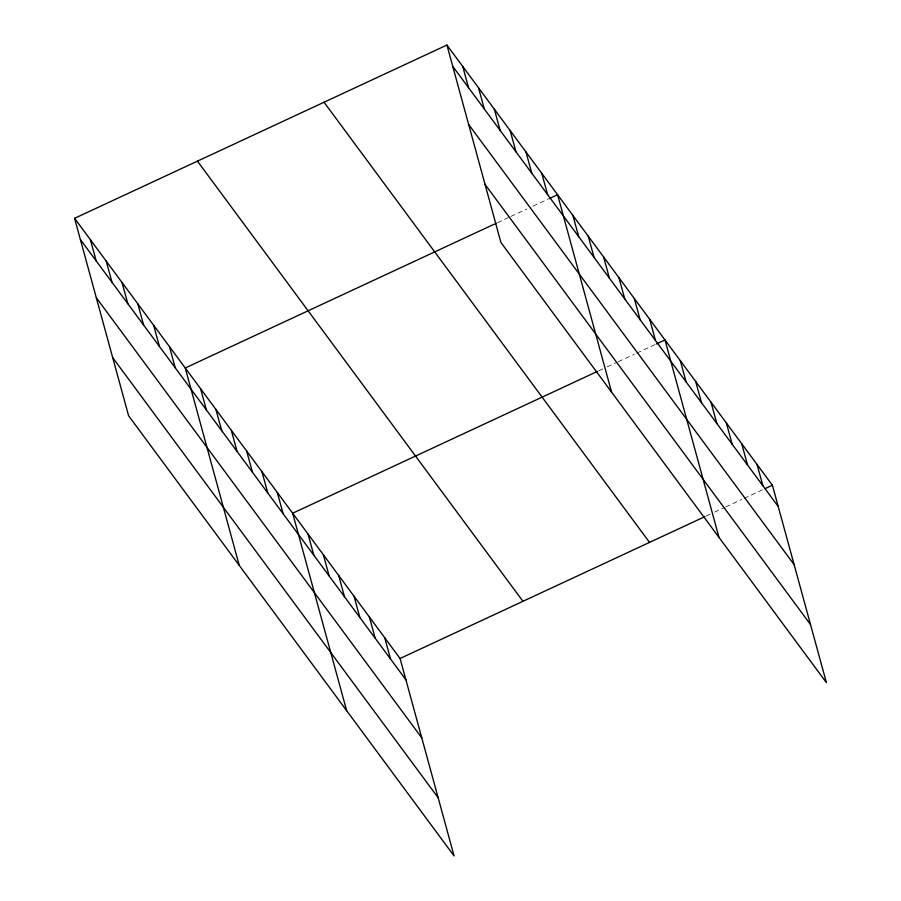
<?xml version="1.0" encoding="UTF-8"?>
<svg xmlns="http://www.w3.org/2000/svg" width="901" height="901" viewBox="0 0 901 901"><rect width="100%" height="100%" fill="white"/><g stroke="black" fill="none" stroke-linecap="round" stroke-linejoin="round"><path stroke-width="0.68" stroke-dasharray="4.5 3.38" d="M497.375 222.727L509.662 217.006M510.89 216.431L526.86 209.009M533.009 206.149L547.752 199.279M598.636 370.84L603.557 368.554M607.24 366.842L617.072 362.27M618.3 361.695L634.27 354.262M636.725 353.113L655.162 344.542M706.046 516.104L710.968 513.818M714.651 512.095L724.483 507.522M725.71 506.948L741.681 499.514M744.136 498.377L763.8 489.232"/><path stroke-width="1.35" d="M74.58 218.324L400.067 658.496L454.081 855.95L128.606 415.778L74.58 218.324L446.919 45.05L772.394 485.222L826.42 682.676L500.933 242.504L446.919 45.05M496.147 223.302L185.246 367.98L239.272 565.434M548.979 198.716L557.584 194.706L611.599 392.172M597.408 371.415L292.656 513.232L346.671 710.698M656.39 343.968L664.983 339.97L719.009 537.424M400.067 658.496L704.819 516.667M765.028 488.657L772.394 485.222M452.73 66.302L778.216 506.486M468.633 124.451L794.119 564.623M485.031 184.356L810.506 624.539M324.045 102.23L649.531 542.402M197.454 161.144L522.94 601.316M80.403 239.576L405.878 679.748M96.306 297.724L421.792 737.896M112.693 357.629L438.179 797.802M757.054 464.477L762.865 485.729M741.714 443.72L747.526 464.984M726.364 422.974L732.175 444.227M711.024 402.218L716.836 423.481M695.673 381.472L701.496 402.724M680.334 360.715L686.145 381.979M649.644 319.213L655.455 340.477M634.304 298.468L640.115 319.72M618.953 277.711L624.776 298.974M603.614 256.965L609.425 278.218M588.263 236.208L594.086 257.472M572.923 215.463L578.735 236.715M541.771 173.33L547.583 194.582M525.959 151.954L531.781 173.206M510.146 130.566L515.969 151.83M494.345 109.19L500.156 130.442M478.532 87.814L484.344 109.066M462.72 66.426L468.543 87.69M384.727 637.739L390.538 659.003M369.376 616.994L375.199 638.246M354.037 596.237L359.848 617.5M338.686 575.491L344.509 596.744M323.346 554.734L329.158 575.998M308.007 533.989L313.818 555.241M277.317 492.487L283.128 513.739M261.966 471.73L267.788 492.993M246.626 450.984L252.438 472.237M231.275 430.227L237.098 451.491M215.936 409.482L221.747 430.734M200.596 388.725L206.408 409.989M169.444 346.592L175.256 367.856M153.632 325.216L159.443 346.48M137.819 303.84L143.631 325.092M122.007 282.452L127.829 303.716M106.205 261.076L112.017 282.34M90.393 239.7L96.204 260.952"/></g></svg>
